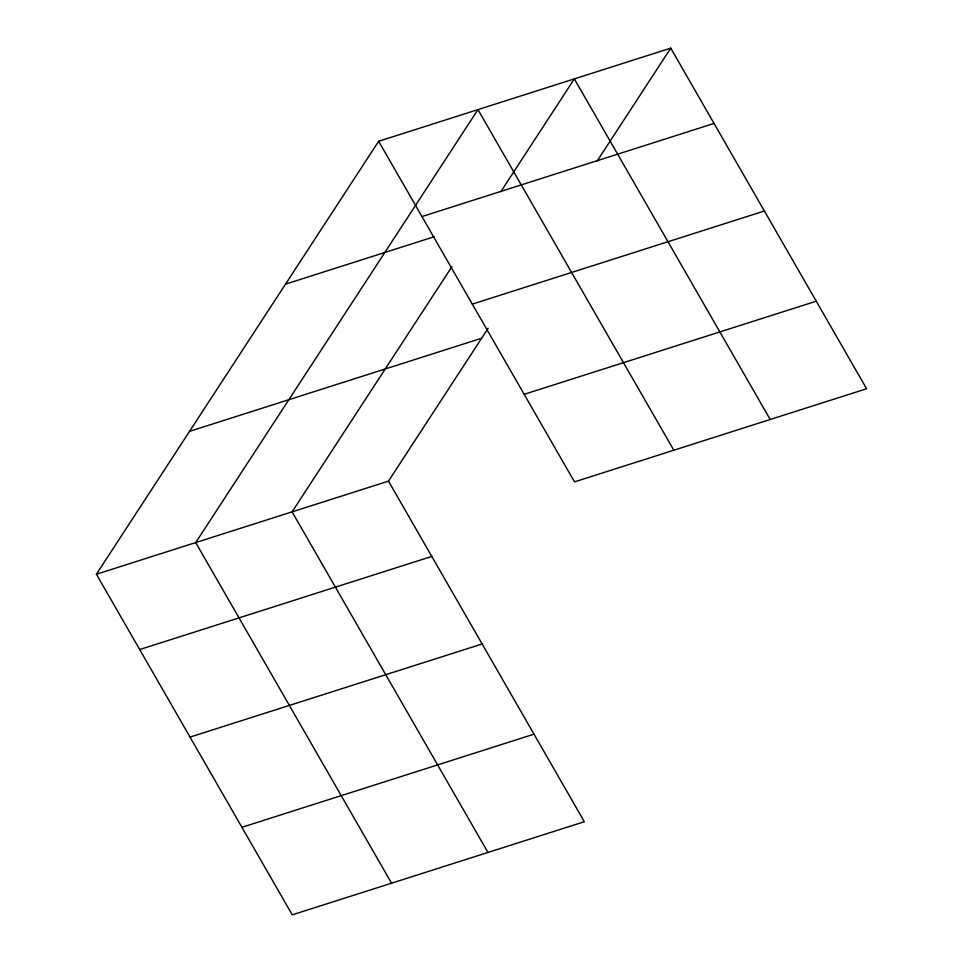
<?xml version="1.0" encoding="UTF-8"?>
<svg xmlns="http://www.w3.org/2000/svg" width="963" height="963" viewBox="0 0 963 963"><rect width="100%" height="100%" fill="white"/><g stroke="black" fill="none" stroke-linecap="round" stroke-linejoin="round"><path stroke-width="1.44" d="M488.145 328.263L388.486 481.127L584.348 821.728L292.258 914.85L96.396 574.237L378.652 141.272L670.742 48.15L866.604 388.763L574.514 481.873L378.652 141.272M451.936 266.667L292.102 511.847L487.964 852.46M500.82 191.685L574.345 78.882L770.207 419.495M597.204 160.953L670.742 48.15M421.95 216.567L714.04 123.445M285.505 284.145L434.433 236.669M472.291 304.115L764.381 211.005M189.542 431.364L481.632 338.242M524.161 394.324L816.251 301.202M96.396 574.237L388.486 481.127M139.695 649.544L431.785 556.421M190.048 737.092L482.138 643.97M241.918 827.301L534.008 734.179M673.823 450.215L477.961 109.613L195.718 542.578L391.568 883.191"/></g></svg>
